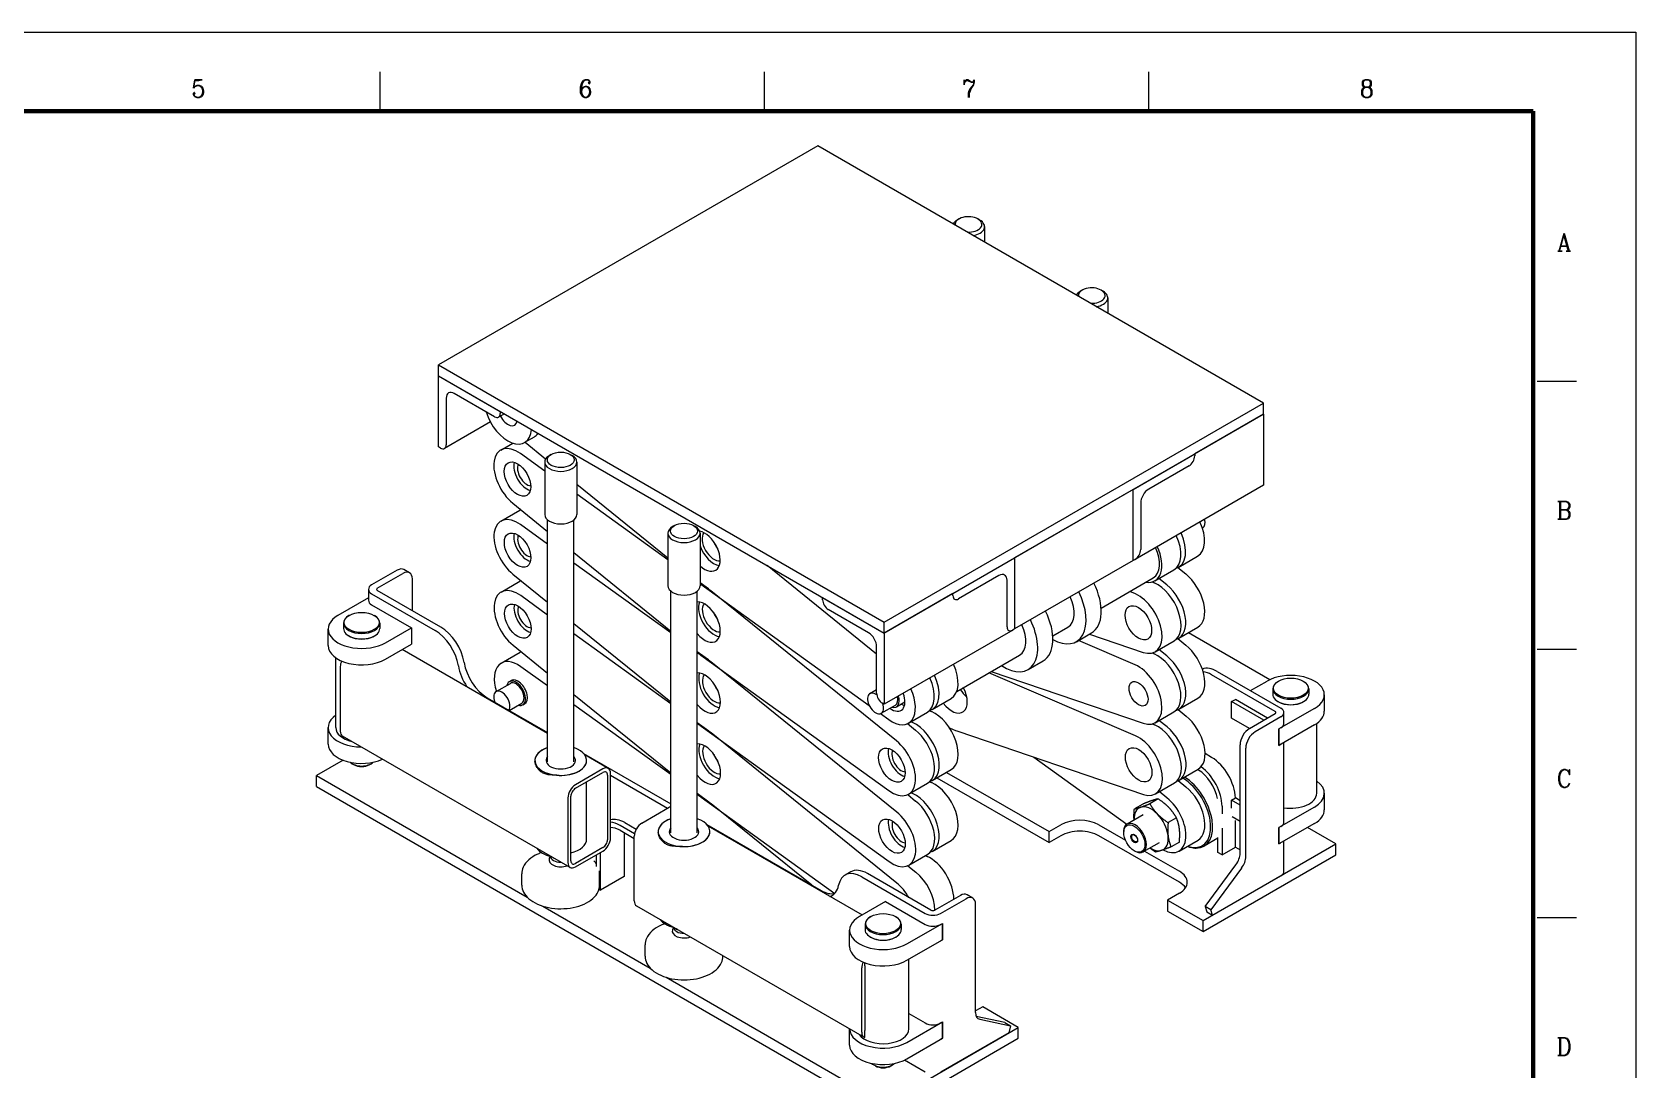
# Model space of a CAD drawing. Header units: millimetres. Extents: x 36 to 2484, y 36 to 1746.
# Drawn here: x 1288 to 2484, y 972 to 1746 of the extents above; entities that cross this region are included whole.
import ezdxf
from ezdxf.enums import TextEntityAlignment as Align

# ---------------------------------------------------------------- set-up
doc = ezdxf.new("R2010")
doc.units = ezdxf.units.MM
doc.header["$LTSCALE"] = 6
doc.layers.get('0').update_dxf_attribs({"lineweight": 18})
doc.layers.add('SkizziergeometrieWIN-ISO', color=7, linetype='Continuous', lineweight=50)
doc.layers.add('굵은실선_A3', color=7, linetype='Continuous', lineweight=18)
doc.layers.add('가는실선_A3', color=9, linetype='Continuous', lineweight=5, true_color=0x808080)
doc.styles.add('텍스트 스타일36', font='ROMANC.shx', dxfattribs={"width": 0.941937})

# ---------------------------------------------------------------- blocks, each defined once
blk = doc.blocks.new('경계 A3_경계')
at = {"layer": 'SkizziergeometrieWIN-ISO', "lineweight": 18}
for p, q in [((6, 291), (414, 291)), ((414, 291), (414, 6))]:
    blk.add_line(p, q, dxfattribs=at)
at = {"layer": '가는실선_A3', "color": 7}
for p, q in [((257.9, 281.16), (257.9, 286.06)), ((305.67, 281.16), (305.67, 286.06)), ((353.45, 281.16), (353.45, 286.06)), ((401.71, 247.62), (406.61, 247.62)), ((401.71, 214.3), (406.61, 214.3)), ((401.71, 180.98), (406.61, 180.98))]:
    blk.add_line(p, q, dxfattribs=at)
at = {"layer": '가는실선_A3', "color": 7, "lineweight": 60}
for p, q in [((401.22, 281.16), (19.02, 281.16)), ((401.22, 14.6), (401.22, 281.16))]:
    blk.add_line(p, q, dxfattribs=at)
at = {"layer": '가는실선_A3', "color": 7, "style": '텍스트 스타일36', "width": 0.941937}
for s, p in [('5', (235.33, 283.98)), ('6', (283.45, 283.98)), ('7', (331.14, 283.98)), ('8', (380.55, 283.98)), ('A', (405.08, 264.88)), ('B', (405.08, 231.56)), ('C', (405.08, 198.24)), ('D', (405.08, 164.92))]:
    blk.add_text(s, height=2.2, dxfattribs=at).set_placement(p, align=Align.MIDDLE_CENTER)

msp = doc.modelspace()

# ---------------------------------------------------------------- linework, layer by layer
at = {"layer": '굵은실선_A3'}
for p, q in [((1873.887, 1661.206), (1591.044, 1497.907)), ((2206.227, 1469.33), (1873.887, 1661.206)), ((1979.119, 1606.656), (1977.705, 1605.839)), ((1993.261, 1606.656), (1994.676, 1605.839)), ((1998.19, 1600.94), (1998.19, 1589.44)), ((2071.043, 1553.584), (2069.629, 1552.767)), ((2085.185, 1553.584), (2086.6, 1552.767)), ((2090.114, 1547.868), (2090.114, 1536.368)), ((1591.044, 1489.742), (1591.044, 1497.907)), ((1591.044, 1497.907), (1923.385, 1306.03)), ((1591.044, 1436.67), (1591.044, 1489.742)), ((1591.044, 1489.742), (1637.006, 1463.206)), ((1591.044, 1489.742), (1923.385, 1297.865)), ((1596.701, 1473.004), (1596.701, 1438.303)), ((1632.764, 1459.123), (1602.712, 1476.474)), ((1640.178, 1461.375), (1635.764, 1458.826)), ((1637.006, 1463.206), (1637.006, 1461.573)), ((1923.385, 1306.03), (2206.227, 1469.33)), ((1923.385, 1297.865), (2206.227, 1461.165)), ((2206.227, 1461.165), (2154.962, 1431.567)), ((2206.227, 1461.165), (2206.227, 1469.33)), ((2206.227, 1461.165), (2206.227, 1408.092)), ((1629.639, 1455.29), (1595.459, 1435.556)), ((1592.459, 1435.853), (1591.044, 1436.67)), ((1637.35, 1434.343), (1646.287, 1439.502)), ((1662.234, 1444.005), (1655.163, 1439.922)), ((1655.542, 1440.141), (1670.856, 1427.759)), ((1670.134, 1418.661), (1652.013, 1431.703)), ((1670.134, 1425.394), (1670.134, 1386.202)), ((1675.063, 1431.109), (1673.649, 1430.293)), ((1689.206, 1431.109), (1690.62, 1430.293)), ((1694.134, 1425.394), (1694.134, 1386.202)), ((2109, 1405.031), (2154.962, 1431.567)), ((2154.962, 1431.567), (2154.962, 1429.934)), ((2154.962, 1431.567), (2154.962, 1429.934)), ((2150.72, 1422.585), (2120.667, 1405.235)), ((2150.72, 1422.585), (2120.667, 1405.235)), ((1694.134, 1408.936), (1762.058, 1354.012)), ((1762.058, 1352.506), (1694.134, 1401.389)), ((2109, 1405.031), (2020.612, 1354)), ((2109, 1351.958), (2109, 1405.031)), ((2109, 1351.958), (2109, 1405.031)), ((2206.227, 1408.092), (2110.414, 1352.775)), ((1637.466, 1381.379), (1651.609, 1389.544)), ((1646.379, 1394.681), (1672.314, 1373.711)), ((2114.657, 1394.824), (2114.657, 1360.123)), ((2114.657, 1394.824), (2114.657, 1360.123)), ((1672.314, 1364.213), (1652.129, 1378.739)), ((1672.314, 1201.917), (1672.314, 1382.22)), ((1691.955, 1201.917), (1691.955, 1382.22)), ((1766.987, 1378.037), (1765.573, 1377.22)), ((1781.129, 1378.037), (1782.544, 1377.22)), ((2160.631, 1376.307), (2160.896, 1376.461)), ((1762.058, 1372.321), (1762.058, 1333.129)), ((1786.058, 1372.321), (1786.058, 1333.129)), ((1796.777, 1364.41), (1797.102, 1364.597)), ((1691.955, 1357.828), (1764.238, 1299.381)), ((1974.65, 1327.463), (2020.612, 1354)), ((2020.612, 1354), (2020.612, 1300.927)), ((2020.612, 1354), (2020.612, 1300.927)), ((2109, 1351.958), (2020.612, 1300.927)), ((2110.414, 1352.775), (2109, 1351.958)), ((2142.983, 1347.066), (2157.125, 1355.231)), ((1560.159, 1344.746), (1541.067, 1333.723)), ((1545.309, 1331.274), (1564.401, 1342.297)), ((1569.401, 1342.792), (1565.159, 1345.241)), ((1646.495, 1341.718), (1672.314, 1320.841)), ((1764.238, 1298.058), (1691.955, 1350.077)), ((1917.728, 1282.264), (1836.14, 1348.236)), ((2008.945, 1340.731), (1978.893, 1323.381)), ((2008.945, 1340.731), (1978.893, 1323.381)), ((2125.306, 1336.86), (2139.448, 1345.025)), ((2142.298, 1346.712), (2148.213, 1341.929)), ((1538.724, 1330.457), (1538.724, 1322.292)), ((1592.685, 1302.288), (1545.309, 1329.641)), ((1571.472, 1314.536), (1571.472, 1338.214)), ((1637.583, 1328.416), (1651.725, 1336.581)), ((1764.238, 1148.845), (1764.238, 1329.148)), ((1783.879, 1148.845), (1783.879, 1329.148)), ((1792.273, 1330.761), (1786.058, 1335.234)), ((1786.535, 1334.297), (1912.222, 1243.843)), ((1932.545, 1217.413), (1793.975, 1329.461)), ((2014.955, 1302.56), (2014.955, 1337.261)), ((2014.955, 1302.56), (2014.955, 1337.261)), ((2085.134, 1316.554), (2124.056, 1339.025)), ((2110.67, 1327.093), (2106.493, 1328.885)), ((2123.13, 1335.98), (2124.812, 1335.258)), ((2134.071, 1333.764), (2128.186, 1338.523)), ((1538.724, 1324.206), (1515.964, 1311.066)), ((1541.067, 1327.191), (1588.443, 1299.839)), ((1541.067, 1319.026), (1570.765, 1301.88)), ((1672.314, 1311.333), (1652.245, 1325.776)), ((1877.423, 1324.402), (1923.385, 1297.865)), ((1877.423, 1322.769), (1877.423, 1324.402)), ((1974.65, 1327.463), (1923.385, 1297.865)), ((1974.65, 1325.83), (1974.65, 1327.463)), ((1974.65, 1325.83), (1974.65, 1327.463)), ((1520.142, 1305.35), (1520.142, 1301.268)), ((1524.45, 1311.066), (1524.096, 1310.862)), ((1542.834, 1311.066), (1543.188, 1310.862)), ((1547.142, 1305.35), (1547.142, 1301.268)), ((1691.955, 1304.959), (1764.238, 1246.511)), ((1911.717, 1298.07), (1881.665, 1315.42)), ((1923.385, 1297.865), (1923.385, 1306.03)), ((1508.642, 1288.612), (1508.642, 1300.859)), ((1524.45, 1295.552), (1524.096, 1295.756)), ((1542.834, 1295.552), (1543.188, 1295.756)), ((1551.32, 1290.653), (1570.765, 1301.88)), ((1570.765, 1301.88), (1570.765, 1289.633)), ((1764.238, 1245.178), (1691.955, 1297.198)), ((2019.198, 1300.111), (1923.385, 1244.793)), ((1923.385, 1297.865), (1923.385, 1244.793)), ((2020.612, 1300.927), (2019.198, 1300.111)), ((2049.072, 1295.733), (2060.416, 1302.282)), ((2066.666, 1291.457), (2077.98, 1297.989)), ((2110.592, 1274.204), (2068.254, 1292.374)), ((2076.453, 1297.108), (2116.481, 1283.498)), ((2125.422, 1283.896), (2139.564, 1292.061)), ((2142.414, 1293.748), (2148.329, 1288.966)), ((2143.099, 1294.103), (2157.241, 1302.268)), ((2150.268, 1298.241), (2211.031, 1263.16)), ((1551.32, 1278.406), (1570.765, 1289.633)), ((1672.314, 1223.095), (1563.916, 1285.678)), ((1637.699, 1275.453), (1651.841, 1283.618)), ((1646.611, 1288.755), (1672.314, 1267.972)), ((1792.389, 1277.798), (1783.879, 1283.922)), ((1783.879, 1283.499), (1784.949, 1282.633)), ((1786.651, 1281.333), (1926.911, 1180.392)), ((1917.728, 1252.958), (1917.728, 1287.659)), ((1977.476, 1254.397), (2024.354, 1281.462)), ((2123.233, 1283.014), (2124.734, 1282.369)), ((2134.187, 1280.801), (2128.302, 1285.559)), ((1514.342, 1227.375), (1514.342, 1279.438)), ((1517.732, 1272.894), (1517.732, 1224.721)), ((1672.314, 1258.453), (1652.361, 1272.813)), ((1932.661, 1164.45), (1794.091, 1276.498)), ((2110.902, 1221.166), (2001.343, 1268.177)), ((2003.029, 1269.15), (2116.403, 1230.609)), ((2030.604, 1270.636), (2041.917, 1277.168)), ((2171.806, 1269.22), (2219.182, 1241.868)), ((1633.928, 1254.223), (1644.534, 1260.347)), ((1643.784, 1261.646), (1645.199, 1262.462)), ((2214.939, 1239.418), (2167.563, 1266.771)), ((2196.555, 1254.932), (2208.929, 1262.076)), ((2213.107, 1256.36), (2213.107, 1252.278)), ((2217.414, 1262.076), (2217.061, 1261.872)), ((2235.799, 1262.076), (2236.153, 1261.872)), ((2240.107, 1256.36), (2240.107, 1252.278)), ((1627.326, 1249.628), (1672.314, 1223.655)), ((1643.648, 1240.205), (1653.034, 1245.624)), ((1653.784, 1244.325), (1655.199, 1245.142)), ((1691.955, 1252.089), (1764.238, 1193.642)), ((1764.238, 1192.298), (1691.955, 1244.318)), ((1912.687, 1252.787), (1917.728, 1255.697)), ((1921.187, 1238.064), (1931.794, 1244.188)), ((1923.385, 1244.793), (1921.97, 1245.61)), ((1932.544, 1242.889), (1938.857, 1246.534)), ((1959.136, 1240.921), (1973.278, 1249.086)), ((2143.215, 1241.139), (2157.358, 1249.304)), ((2182.412, 1246.767), (2185.241, 1248.4)), ((2206.454, 1232.886), (2182.412, 1246.767)), ((2182.412, 1234.519), (2182.412, 1246.767)), ((2209.283, 1234.519), (2185.241, 1248.4)), ((2217.414, 1246.562), (2217.061, 1246.767)), ((2235.799, 1246.562), (2236.153, 1246.767)), ((2251.607, 1251.87), (2251.607, 1239.622)), ((1920.605, 1237.81), (1926.795, 1233.355)), ((1941.458, 1230.715), (1955.6, 1238.88)), ((1957.098, 1239.982), (1958.642, 1239.32)), ((2125.343, 1231.008), (2139.485, 1239.173)), ((2134.303, 1227.837), (2128.282, 1232.705)), ((2142.53, 1240.785), (2148.445, 1236.002)), ((2195.848, 1226.762), (2182.412, 1234.519)), ((2195.848, 1226.762), (2214.939, 1237.785)), ((2219.182, 1235.336), (2200.09, 1224.313)), ((2244.284, 1241.663), (2217.768, 1226.354)), ((2221.525, 1230.437), (2221.525, 1238.602)), ((1508.642, 1215.127), (1508.642, 1227.375)), ((1689.095, 1123.079), (1519.389, 1221.059)), ((1792.506, 1224.834), (1783.879, 1231.042)), ((1783.879, 1230.629), (1785.065, 1229.67)), ((1786.767, 1228.37), (1927.027, 1127.428)), ((1932.777, 1111.487), (1794.207, 1223.535)), ((1940.773, 1230.361), (1946.687, 1225.578)), ((1944.5, 1231.155), (1943.192, 1231.716)), ((1971.984, 1227.266), (1976.585, 1225.292)), ((1978.285, 1224.638), (2116.713, 1177.571)), ((2123.179, 1230.132), (2125.045, 1229.331)), ((2244.284, 1229.416), (2217.768, 1214.107)), ((2219.182, 1227.171), (2217.768, 1226.354)), ((2217.768, 1226.354), (2217.768, 1214.107)), ((2217.768, 1214.107), (2217.768, 1226.354)), ((2245.907, 1178.385), (2245.907, 1230.448)), ((1699.104, 1208.187), (1764.238, 1170.583)), ((2188.776, 1133.656), (2188.776, 1214.515)), ((2193.019, 1131.206), (2193.019, 1212.065)), ((2217.768, 1214.107), (2219.182, 1214.923)), ((2221.525, 1156.952), (2221.525, 1216.276)), ((1519.857, 1203.086), (1500.054, 1191.653)), ((1527.985, 1199.614), (1526.571, 1200.43)), ((1539.299, 1199.614), (1540.713, 1200.43)), ((1713.601, 1196.552), (1693.095, 1184.713)), ((1717.601, 1196.948), (1699.982, 1207.12)), ((2034.989, 1205.358), (2104.413, 1155.4)), ((2143.331, 1188.176), (2157.474, 1196.341)), ((2167.563, 1205.125), (2162.651, 1207.962)), ((1500.054, 1183.488), (1500.054, 1191.653)), ((1500.054, 1191.653), (1657.006, 1101.037)), ((1693.095, 1182.1), (1713.601, 1193.939)), ((1701.434, 1144.255), (1701.434, 1186.915)), ((1716.995, 1191.98), (1716.995, 1143.806)), ((1719.258, 1145.113), (1719.258, 1193.286)), ((1761.684, 1167.158), (1719.258, 1191.653)), ((1941.574, 1177.752), (1955.716, 1185.917)), ((1957.207, 1187.013), (1958.564, 1186.431)), ((1959.252, 1187.958), (1973.394, 1196.123)), ((1962.663, 1189.927), (2046.294, 1141.643)), ((1969.734, 1194.01), (2046.294, 1149.808)), ((2125.654, 1177.97), (2139.796, 1186.135)), ((2142.64, 1187.818), (2148.367, 1183.187)), ((2157.664, 1195.736), (2157.044, 1196.093)), ((1500.054, 1183.488), (1924.319, 938.539)), ((1687.438, 1174.915), (1687.438, 1126.742)), ((1689.7, 1128.048), (1689.7, 1176.221)), ((1792.622, 1171.871), (1783.879, 1178.163)), ((1783.879, 1177.76), (1785.182, 1176.706)), ((1786.883, 1175.407), (1886.43, 1103.765)), ((1940.889, 1177.397), (1946.803, 1172.615)), ((1944.422, 1178.266), (1943.299, 1178.748)), ((2127.674, 1174.231), (2121.462, 1170.644)), ((2134.225, 1175.022), (2128.528, 1179.629)), ((2182.412, 1173.282), (2185.241, 1174.915)), ((2188.776, 1169.608), (2182.412, 1173.282)), ((2182.412, 1167.265), (2182.412, 1173.282)), ((2188.776, 1172.874), (2185.241, 1174.915)), ((2251.607, 1178.385), (2251.607, 1166.138)), ((1742.592, 1156.135), (1763.098, 1167.975)), ((1869.365, 1109.887), (1794.324, 1170.57)), ((2116.462, 1162.356), (2104.45, 1155.421)), ((2116.15, 1170.352), (2109.938, 1166.766)), ((2175.341, 1168.791), (2175.341, 1163.183)), ((2188.776, 1157.36), (2182.908, 1160.748)), ((2244.284, 1168.179), (2217.768, 1152.869)), ((1737.152, 1148.254), (1726.329, 1154.502)), ((1726.329, 1150.828), (1736.935, 1144.704)), ((1729.511, 1148.991), (1729.511, 1116.331)), ((1729.864, 1156.544), (1738.419, 1151.604)), ((1791.028, 1155.115), (1876.242, 1105.917)), ((1791.906, 1154.048), (1906.863, 1087.678)), ((2046.294, 1149.808), (2055.133, 1154.911)), ((2046.294, 1141.643), (2046.294, 1149.808)), ((2083.418, 1154.911), (2103.29, 1143.437)), ((2101.965, 1149.265), (2101.965, 1149.928)), ((2141.335, 1160.085), (2135.123, 1156.499)), ((2175.341, 1152.354), (2175.341, 1132.457)), ((2185.241, 1138.173), (2185.241, 1158.07)), ((2244.284, 1155.931), (2217.768, 1140.622)), ((2219.182, 1153.686), (2217.768, 1152.869)), ((2217.768, 1152.869), (2217.768, 1140.622)), ((2217.768, 1140.622), (2217.768, 1152.869)), ((2260.194, 1140.622), (2238.981, 1152.869)), ((1713.601, 1137.928), (1693.095, 1126.088)), ((1736.935, 1098.164), (1736.935, 1146.337)), ((1959.173, 1135.07), (1973.315, 1143.235)), ((2055.133, 1146.746), (2046.294, 1141.643)), ((2143.522, 1112.045), (2083.418, 1146.746)), ((2128.462, 1141.572), (2116.45, 1134.636)), ((2143.472, 1142.061), (2137.26, 1138.475)), ((2143.252, 1135.362), (2157.394, 1143.527)), ((2161.199, 1083.467), (2260.194, 1140.622)), ((2172.159, 1144.861), (2161.898, 1138.937)), ((2172.159, 1134.294), (2172.159, 1145.552)), ((2175.341, 1132.457), (2185.241, 1138.173)), ((2185.241, 1138.173), (2188.776, 1136.131)), ((2217.768, 1140.622), (2219.182, 1141.438)), ((2221.525, 1120.21), (2221.525, 1142.791)), ((2260.194, 1132.457), (2260.194, 1140.622)), ((1674.177, 1131.491), (1673.54, 1129.708)), ((1676.437, 1130.387), (1676.435, 1130.388)), ((1693.095, 1123.476), (1713.601, 1135.315)), ((1708.651, 1132.457), (1708.651, 1123.823)), ((1711.833, 1106.125), (1711.833, 1134.294)), ((1941.005, 1124.434), (1946.92, 1119.651)), ((1941.69, 1124.788), (1955.832, 1132.953)), ((1954.03, 1131.913), (1955.339, 1131.352)), ((2109.876, 1135.562), (2110.45, 1135.231)), ((2117.492, 1135.238), (2143.522, 1120.21)), ((2161.199, 1075.302), (2260.194, 1132.457)), ((2162.799, 1093.889), (2185.689, 1125.127)), ((2175.341, 1132.457), (2172.159, 1134.294)), ((1653.134, 1109.905), (1653.134, 1118.439)), ((1711.134, 1109.905), (1711.134, 1118.439)), ((1729.511, 1116.331), (1711.833, 1106.125)), ((1898.383, 1119.815), (1894.141, 1117.365)), ((1906.641, 1116.127), (1954.017, 1088.774)), ((1958.26, 1091.224), (1910.883, 1118.577)), ((2189.932, 1122.677), (2167.042, 1091.44)), ((2168.27, 1087.55), (2219.182, 1116.944)), ((1710.688, 1106.786), (1711.833, 1106.125)), ((1980.18, 1102.247), (1961.088, 1091.224)), ((1989.423, 1100.292), (1985.18, 1102.742)), ((2143.522, 1103.88), (2134.683, 1098.777)), ((1668.71, 1094.28), (1748.93, 1047.964)), ((1738.592, 1094.502), (1908.298, 996.522)), ((1924.319, 1097.756), (1904.873, 1086.529)), ((1924.319, 1097.756), (1954.017, 1080.609)), ((1965.331, 1088.774), (1984.423, 1099.797)), ((1991.494, 1014.855), (1991.494, 1095.715)), ((2134.683, 1098.777), (2134.683, 1090.612)), ((2134.683, 1098.777), (2161.199, 1083.467)), ((2134.683, 1090.612), (2161.199, 1075.302)), ((2162.799, 1093.889), (2164.028, 1089.999)), ((2167.042, 1091.44), (2162.799, 1093.889)), ((2164.028, 1089.999), (2168.27, 1087.55)), ((2168.27, 1087.55), (2167.042, 1091.44)), ((1766.101, 1078.419), (1765.464, 1076.636)), ((1767.116, 1077.907), (1766.862, 1078.18)), ((1909.051, 1080.814), (1909.051, 1076.731)), ((1913.358, 1086.529), (1913.005, 1086.325)), ((1931.743, 1086.529), (1932.097, 1086.325)), ((1936.051, 1080.814), (1936.051, 1076.731)), ((1940.228, 1066.117), (1966.745, 1081.426)), ((1965.331, 1080.609), (1966.745, 1081.426)), ((1966.745, 1081.426), (1966.745, 1069.179)), ((1966.745, 1069.179), (1966.745, 1081.426)), ((2161.199, 1075.302), (2161.199, 1083.467)), ((1745.058, 1056.833), (1745.058, 1065.367)), ((1897.551, 1064.075), (1897.551, 1076.323)), ((1913.358, 1071.016), (1913.005, 1071.22)), ((1931.743, 1071.016), (1932.097, 1071.22)), ((1940.228, 1053.869), (1966.745, 1069.179)), ((1966.745, 1069.179), (1965.331, 1068.362)), ((1803.058, 1056.833), (1803.058, 1057.282)), ((1941.851, 1002.838), (1941.851, 1054.806)), ((1760.634, 1041.207), (1924.319, 946.704)), ((1906.641, 1000.185), (1906.641, 1048.358)), ((1908.904, 1049.664), (1908.904, 1051.982)), ((1908.904, 1049.664), (1908.904, 1001.491)), ((1996.797, 1019.168), (1991.494, 1016.106)), ((2023.313, 1003.859), (1996.797, 1019.168)), ((1940.228, 992.632), (1966.745, 1007.941)), ((1941.851, 1014.149), (1954.017, 1007.125)), ((1965.331, 1007.125), (1966.745, 1007.941)), ((1966.745, 1007.941), (1966.745, 995.694)), ((1966.745, 995.694), (1966.745, 1007.941)), ((2013.229, 1007.535), (1992.06, 1011.98)), ((1994.581, 1009.892), (2017.471, 1005.086)), ((2013.229, 1007.535), (2017.471, 1005.086)), ((2017.471, 1005.086), (2016.242, 999.776)), ((1897.551, 990.591), (1897.551, 1002.727)), ((1908.904, 996.265), (1908.904, 1001.491)), ((1924.319, 946.704), (2023.313, 1003.859)), ((1924.319, 938.539), (2023.313, 995.694)), ((1940.228, 980.385), (1966.745, 995.694)), ((2016.242, 999.776), (1965.331, 970.382)), ((1966.745, 995.694), (1965.331, 994.877)), ((2023.313, 995.694), (2023.313, 1003.859)), ((1916.894, 975.077), (1915.48, 975.894)), ((1928.208, 975.077), (1929.622, 975.894)), ((1954.017, 970.382), (1938.372, 979.415))]:
    msp.add_line(p, q, dxfattribs=at)
for centre, major_axis, start_param, end_param in [((1986.19, 1600.94), (-12, 0), 5.49778714, 5.98328982), ((1986.19, 1602.573), (-10, 0), 1.49290659, 6.36107504), ((1986.19, 1600.94), (12, 0), 5.01228446, 7.06858347), ((2078.114, 1549.501), (-10, 0), 1.49290659, 6.36107504), ((2078.114, 1547.868), (-12, 0), 5.49778714, 5.98328982), ((2078.114, 1547.868), (12, 0), 5.01228446, 7.06858347), ((1602.712, 1469.534), (-4.25, 7.361), 5.49778714, 7.06858347), ((1642.663, 1461.573), (12.5, -21.651), 4.33850766, 6.98849789), ((1632.764, 1464.022), (3, -5.196), 5.49778714, 7.06858347), ((1642.663, 1461.573), (5, -8.66), 4.60507635, 6.86722555), ((1592.459, 1440.752), (3, -5.196), 5.49778714, 7.06858347), ((1649.85, 1412.692), (-12.5, 21.651), 5.37515093, 8.44172599), ((1649.734, 1465.655), (12.5, -21.651), 0, 0.28474345), ((1656.921, 1416.775), (-7, 12.124), 0.52947034, 2.61212232), ((1656.921, 1416.775), (5, -8.66), 3.51812238, 5.90665558), ((1682.134, 1425.394), (-12, 0), 5.49778714, 10.21017612), ((2150.72, 1427.484), (-3, -5.196), 0.78539816, 2.35619449), ((2150.72, 1427.484), (-3, -5.196), 0.78539816, 2.35619449), ((2120.667, 1398.294), (-4.25, -7.361), 3.92699082, 5.49778714), ((2120.667, 1398.294), (-4.25, -7.361), 3.92699082, 5.49778714), ((1664.109, 1367.894), (-12.5, 21.651), 6.22977784, 6.28318531), ((1649.966, 1359.729), (-12.5, 21.651), 5.37515093, 8.44172599), ((1682.134, 1386.202), (-12, 0), 0, 3.14159265), ((1774.058, 1372.321), (-12, 0), 5.49778714, 10.21017612), ((2144.625, 1376.882), (12.5, -21.651), 0, 1.41935586), ((2156.646, 1383.822), (4.25, -7.361), 0, 1.11105918), ((1657.038, 1363.811), (-7, 12.124), 0.52947034, 2.61212232), ((1657.038, 1363.811), (5, -8.66), 3.51812238, 5.90665558), ((1789.346, 1359.011), (8.25, -14.289), 5.21212214, 8.95355052), ((1796.417, 1363.093), (6.25, -10.825), 3.38147452, 6.04330344), ((1803.488, 1367.176), (6.25, -10.825), 4.45603975, 4.96873822), ((2126.948, 1366.675), (12.5, -21.651), 0, 1.41935586), ((2130.483, 1368.717), (12.5, -21.651), 6.14128825, 7.70254117), ((1796.417, 1363.093), (-8.25, 14.289), 1.26352973, 2.69870581), ((2110.414, 1357.674), (-3, -5.196), 0.78539816, 2.35619449), ((2110.414, 1357.674), (-3, -5.196), 0.78539816, 2.35619449), ((2112.806, 1358.51), (12.5, -21.651), 5.8321585, 7.70254117), ((2112.806, 1358.51), (11.25, -19.486), 0, 1.4023765), ((1560.159, 1336.581), (5, 8.66), 0, 0.78539816), ((1564.401, 1334.132), (5, 8.66), 5.49778714, 7.06858347), ((2008.945, 1333.791), (4.25, 7.361), 5.49778714, 7.06858347), ((2008.945, 1333.791), (4.25, 7.361), 5.49778714, 7.06858347), ((2144.741, 1323.918), (12.5, -21.651), 0, 2.15854069), ((1546.724, 1330.457), (-8, 0), 5.49778714, 7.06858347), ((1546.724, 1330.457), (-2, 0), 5.49778714, 7.06858347), ((1650.083, 1306.765), (-12.5, 21.651), 5.37515093, 8.44172599), ((1664.225, 1314.93), (-12.5, 21.651), 6.22977784, 6.28318531), ((1774.058, 1333.129), (-12, 0), 0, 3.14159265), ((1789.346, 1359.011), (16.25, -28.146), 5.35422911, 5.37515093), ((1789.462, 1306.047), (-16.25, 28.146), 5.30013334, 5.37515093), ((2049.166, 1321.768), (17.5, -30.311), 5.49778714, 7.74601322), ((2060.48, 1328.3), (17.5, -30.311), 0, 1.46282792), ((2127.064, 1313.712), (12.5, -21.651), 0, 2.48389761), ((2130.599, 1315.753), (12.5, -21.651), 6.14128825, 8.44172599), ((1546.724, 1322.292), (-8, 0), 0, 0.78539816), ((1657.154, 1310.848), (-7, 12.124), 0.52947034, 2.61212232), ((1657.154, 1310.848), (5, -8.66), 3.51812238, 5.90665558), ((1789.462, 1306.047), (-8.25, 14.289), 1.85722302, 5.99675861), ((1796.533, 1310.13), (-8.25, 14.289), 0.44288684, 2.69870581), ((1796.533, 1310.13), (6.25, -10.825), 3.38147452, 6.04330344), ((1881.665, 1320.319), (-3, 5.196), 0.78539816, 2.35619449), ((1978.893, 1328.28), (-3, -5.196), 5.49778714, 7.06858347), ((1978.893, 1328.28), (-3, -5.196), 5.49778714, 7.06858347), ((2049.166, 1321.768), (11.25, -19.486), 0, 1.4023765), ((2112.922, 1305.547), (12.5, -21.651), 5.70050785, 8.76708292), ((1533.642, 1300.859), (-25, 0), 5.49778714, 8.6393798), ((1533.642, 1305.35), (-13.5, 0), 5.49778714, 10.21017612), ((1803.604, 1314.212), (6.25, -10.825), 4.45603975, 4.96873822), ((2013.104, 1300.947), (17.5, -30.311), 5.41061145, 7.74601322), ((2013.104, 1300.947), (11.25, -19.486), 0, 1.4023765), ((2024.417, 1307.479), (17.5, -30.311), 0, 1.46282792), ((1533.642, 1301.268), (13.5, 0), 3.14159265, 6.28318531), ((1533.642, 1300.859), (13, 0), 3.92699082, 5.49778714), ((1588.443, 1279.426), (12.5, -21.651), 0.98675608, 2.35619449), ((1592.685, 1281.876), (-12.5, 21.651), 4.12834874, 5.49778714), ((1911.717, 1291.129), (-4.25, 7.361), 3.92699082, 5.49778714), ((2019.198, 1305.01), (-3, -5.196), 5.49778714, 7.06858347), ((2019.198, 1305.01), (-3, -5.196), 5.49778714, 7.06858347), ((1533.642, 1288.612), (-25, 0), 0, 2.35619449), ((1664.341, 1261.967), (-12.5, 21.651), 6.22977784, 6.28318531), ((1789.462, 1306.047), (16.25, -28.146), 5.30013334, 5.37515093), ((2126.985, 1260.824), (12.5, -21.651), 0, 2.48384507), ((2130.715, 1262.79), (12.5, -21.651), 6.11438824, 8.44172599), ((2144.858, 1270.955), (12.5, -21.651), 0, 2.15854069), ((1523.389, 1276.16), (-4, -6.928), 4.91194872, 5.49778714), ((1623.084, 1267.591), (12.5, -21.651), 4.12834874, 4.83365444), ((1627.326, 1270.041), (-12.5, 21.651), 0.98675608, 2.35619449), ((1650.199, 1253.802), (-12.5, 21.651), 5.37515093, 7.50706474), ((1789.578, 1253.084), (-8.25, 14.289), 1.84585917, 6.00812247), ((1796.649, 1257.166), (-8.25, 14.289), 0.44288684, 2.69870581), ((1789.578, 1253.084), (-16.25, 28.146), 5.30013334, 5.37515093), ((1960.778, 1270.737), (12.5, -21.651), 0, 1.41935586), ((2112.843, 1252.659), (12.5, -21.651), 5.7005604, 8.76703037), ((2171.806, 1248.808), (-12.5, 21.651), 5.49778714, 6.18238826), ((2167.563, 1246.358), (-12.5, 21.651), 5.49778714, 5.86184982), ((1648.784, 1252.985), (-5, 8.66), 2.58678162, 6.83799634), ((1648.784, 1252.985), (4.25, -7.361), 0, 3.14159265), ((1650.199, 1253.802), (-5, 8.66), 3.14159265, 6.28318531), ((1796.649, 1257.166), (6.25, -10.825), 3.38147452, 6.04330344), ((1803.72, 1261.249), (6.25, -10.825), 4.45603975, 4.96873822), ((1928.958, 1252.366), (12.5, -21.651), 5.37515093, 7.70254117), ((1943.1, 1260.531), (12.5, -21.651), 0, 1.41935586), ((1946.636, 1262.572), (12.5, -21.651), 6.14128825, 7.70254117), ((1973.658, 1253.302), (8.25, -14.289), 4.92367901, 7.79574245), ((2226.607, 1251.87), (25, 0), 5.49778714, 8.6393798), ((2226.607, 1256.36), (-13.5, 0), 5.49778714, 10.21017612), ((1638.178, 1246.862), (-4.25, 7.361), 3.39869278, 7.59688151), ((1916.937, 1245.426), (4.25, -7.361), 2.20508841, 7.53002643), ((1921.97, 1250.509), (-3, 5.196), 0.78539816, 2.35619449), ((1928.958, 1252.366), (7, -12.124), 5.36484888, 7.5812149), ((1927.544, 1251.549), (5, -8.66), 5.72837427, 7.46725839), ((1927.544, 1251.549), (4.25, -7.361), 0, 1.11105918), ((1936.029, 1256.448), (-7, 12.124), 2.36639928, 2.61212232), ((1987.8, 1261.467), (8.25, -14.289), 4.77062816, 5.2535734), ((2226.607, 1252.278), (13.5, 0), 3.14159265, 6.28318531), ((2226.607, 1251.87), (13, 0), 3.92699082, 5.49778714), ((1533.642, 1227.375), (-25, 0), 5.59437067, 7.84625619), ((1960.894, 1217.774), (12.5, -21.651), 0, 2.48389761), ((2144.974, 1217.991), (12.5, -21.651), 0, 2.15854069), ((2213.525, 1238.602), (2, 0), 5.49778714, 7.06858347), ((2213.525, 1238.602), (8, 0), 5.49778714, 7.06858347), ((2226.607, 1239.622), (25, 0), 5.49778714, 6.28318531), ((1533.642, 1227.375), (-19.3, 0), 0, 1.18041502), ((1523.389, 1227.987), (-4, -6.928), 5.49778714, 6.28318531), ((1789.578, 1253.084), (16.25, -28.146), 5.30013334, 5.37515093), ((1789.694, 1200.121), (-16.25, 28.146), 5.30013334, 5.37515093), ((1946.752, 1209.609), (12.5, -21.651), 6.14128825, 8.76708292), ((1943.216, 1207.567), (12.5, -21.651), 0, 2.15854069), ((1973.658, 1253.302), (16.25, -28.146), 5.62549026, 5.70050785), ((2113.154, 1199.62), (12.5, -21.651), 5.70050785, 8.76708292), ((2127.296, 1207.785), (12.5, -21.651), 0, 2.48389761), ((2130.831, 1209.826), (12.5, -21.651), 6.14128825, 8.44172599), ((2195.848, 1218.597), (5, 8.66), 0.78539816, 2.35619449), ((2200.09, 1216.148), (-5, -8.66), 3.92699082, 5.49778714), ((2213.525, 1230.437), (8, 0), 5.49778714, 6.28318531), ((1533.642, 1215.127), (-25, 0), 0, 2.24340717), ((1682.134, 1202.88), (-19.3, 0), 5.24623647, 10.4617268), ((1682.134, 1202.88), (-19.3, 0), 5.24623647, 6.34780977), ((1789.694, 1200.121), (-8.25, 14.289), 1.83442256, 6.01955908), ((1796.765, 1204.203), (-8.25, 14.289), 0.44288684, 2.69870581), ((1796.765, 1204.203), (6.25, -10.825), 3.38147452, 6.04330344), ((1936.145, 1203.485), (-7, 12.124), 0.52947034, 2.61212232), ((1929.074, 1199.402), (12.5, -21.651), 5.37515093, 8.44172599), ((1936.145, 1203.485), (5, -8.66), 3.51812238, 5.90665558), ((1533.642, 1204.513), (-10, 0), 0.53352659, 2.60806607), ((1533.642, 1202.88), (8, 0), 3.92699082, 5.49778714), ((1682.134, 1202.88), (-11, 0), 5.81591033, 9.89205294), ((1682.134, 1202.88), (19.3, 0), 4.64776452, 6.34780977), ((1713.601, 1190.02), (4, 6.928), 5.49778714, 7.06858347), ((1803.836, 1208.285), (6.25, -10.825), 4.45603975, 4.96873822), ((2157.664, 1178.997), (12.5, -21.651), 0.78539816, 2.24377496), ((2167.563, 1184.713), (12.5, -21.651), 0.80520334, 2.35619449), ((1693.095, 1178.181), (-4, -6.928), 3.92699082, 5.49778714), ((1713.601, 1190.02), (2.4, 4.157), 5.49778714, 7.06858347), ((1960.815, 1164.885), (12.5, -21.651), 0, 2.48384507), ((2145.691, 1165.375), (15, -25.981), 5.68396446, 8.62591455), ((2146.398, 1165.783), (15.5, -26.847), 5.95830065, 8.59497466), ((2157.664, 1178.997), (-10.25, 17.754), 4.14383886, 5.49778714), ((2226.607, 1178.385), (25, 0), 5.49778714, 6.97199995), ((1693.095, 1178.181), (2.4, 4.157), 0.78539816, 2.35619449), ((1789.694, 1200.121), (16.25, -28.146), 5.30013334, 5.37515093), ((1946.673, 1156.72), (12.5, -21.651), 6.16958989, 8.76703037), ((1943.332, 1154.604), (12.5, -21.651), 0, 2.15854069), ((2130.752, 1157.012), (12.5, -21.651), 5.53454216, 8.44167345), ((2144.894, 1165.177), (12.5, -21.651), 0, 2.15848814), ((2226.607, 1178.385), (19.3, 0), 4.44595919, 6.28318531), ((1763.098, 1161.443), (4, 6.928), 0.58259771, 0.78539816), ((1789.81, 1147.157), (-16.25, 28.146), 5.30008079, 5.37515093), ((1929.19, 1146.439), (12.5, -21.651), 5.37515093, 8.44172599), ((2122.462, 1151.964), (-9, 15.588), 6.1672835, 7.12425398), ((2122.462, 1151.964), (-9, 15.588), 5.12008595, 6.1672835), ((2122.462, 1151.964), (-9, 15.588), 4.0728884, 5.12008595), ((2226.607, 1166.138), (25, 0), 5.49778714, 6.28318531), ((1729.864, 1136.131), (-12.5, 21.651), 5.49778714, 6.14128825), ((1726.329, 1134.09), (-12.5, 21.651), 5.49778714, 5.90930399), ((1726.329, 1134.09), (-10.25, 17.754), 5.49778714, 6.00736053), ((1742.592, 1149.603), (4, 6.928), 0.78539816, 2.35619449), ((1774.058, 1149.808), (-19.3, 0), 5.24623647, 10.4617268), ((1774.058, 1149.808), (-19.3, 0), 5.24623647, 6.34780977), ((1774.058, 1149.808), (-11, 0), 5.81591033, 9.89205294), ((1774.058, 1149.808), (19.3, 0), 4.64776452, 6.34780977), ((1936.261, 1150.522), (-7, 12.124), 0.52947034, 2.61212232), ((1936.261, 1150.522), (5, -8.66), 3.51812238, 5.90665558), ((2069.275, 1146.746), (-20, 0), 3.92699082, 5.49778714), ((2069.275, 1138.581), (20, 0), 0.78539816, 2.35619449), ((2110.45, 1145.029), (6, -10.392), 5.49778714, 10.21017612), ((2213.525, 1156.952), (8, 0), 5.49778714, 6.28318531), ((1682.134, 1141.643), (-19.3, 0), 0.39038131, 1.18041502), ((1682.134, 1144.255), (19.3, 0), 5.11521849, 6.28318531), ((1713.601, 1141.847), (4, 6.928), 3.92699082, 5.49778714), ((1713.601, 1141.847), (-2.4, -4.157), 0.78539816, 2.35619449), ((2122.462, 1151.964), (9, -15.588), 5.44211664, 6.1672835), ((2122.462, 1151.964), (9, -15.588), 6.1672835, 7.21448105), ((1682.134, 1128.685), (-8.775, 0), 6.07975457, 8.41602201), ((1682.134, 1131.543), (-7.775, 0), 0.02207877, 1.58057932), ((1693.095, 1130.008), (-4, -6.928), 5.49778714, 7.06858347), ((1693.095, 1130.008), (-2.4, -4.157), 5.49778714, 7.06858347), ((1957.59, 1109.806), (12.5, -21.651), 0.7761095, 2.48389761), ((2181.705, 1129.573), (5, 8.66), 4.52542731, 5.49778714), ((2185.948, 1127.124), (-5, -8.66), 1.38383466, 2.35619449), ((1906.641, 1095.715), (-12.5, 21.651), 5.49778714, 6.86722555), ((1910.883, 1098.164), (-12.5, 21.651), 5.49778714, 6.28318531), ((1943.448, 1101.641), (-12.5, 21.651), 3.91770215, 5.30013334), ((1943.448, 1101.641), (12.5, -21.651), 0.7761095, 2.15854069), ((2129.379, 1112.045), (20, 0), 5.49778714, 7.06858347), ((2213.525, 1120.21), (8, 0), 5.49778714, 6.28318531), ((1876.242, 1126.329), (12.5, -21.651), 5.49778714, 6.11265435), ((1872, 1123.88), (12.5, -21.651), 6.16191985, 6.86722555), ((1929.306, 1093.476), (-12.5, 21.651), 4.71452873, 5.30013334), ((1980.18, 1094.082), (5, 8.66), 0, 0.78539816), ((1984.423, 1091.632), (5, 8.66), 5.49778714, 7.06858347), ((2129.379, 1103.88), (20, 0), 0.36136712, 0.78539816), ((1742.592, 1101.43), (-4, -6.928), 5.49778714, 6.28318531), ((1959.674, 1092.04), (-8, 0), 0.78539816, 2.35619449), ((1959.674, 1092.04), (2, 0), 3.92699082, 5.49778714), ((1774.058, 1088.57), (-19.3, 0), 0.39038131, 1.18041502), ((1774.058, 1075.613), (-8.775, 0), 6.07975457, 8.41602201), ((1774.058, 1078.47), (-7.775, 0), 0.02207877, 1.58057932), ((1922.551, 1076.323), (-25, 0), 5.49778714, 8.6393798), ((1922.551, 1080.814), (-13.5, 0), 5.49778714, 10.21017612), ((1922.551, 1076.731), (13.5, 0), 3.14159265, 6.28318531), ((1959.674, 1083.875), (8, 0), 3.92699082, 5.49778714), ((1922.551, 1076.323), (13, 0), 3.92699082, 5.49778714), ((1922.551, 1064.075), (-25, 0), 0, 2.35619449), ((1912.298, 1051.624), (4, 6.928), 1.77035607, 2.35619449), ((1959.674, 1010.391), (8, 0), 3.92699082, 5.49778714), ((1998.565, 1018.938), (-5, -8.66), 5.49778714, 6.47014697), ((1922.551, 1002.838), (-25, 0), 0.00772544, 2.35619449), ((1922.551, 1002.838), (19.3, 0), 3.53197396, 6.28318531), ((1912.298, 1003.451), (-4, -6.928), 5.49778714, 6.42508236), ((1922.551, 990.591), (-25, 0), 0, 2.35619449), ((1922.551, 979.976), (-10, 0), 0.53352659, 2.60806607), ((1922.551, 978.343), (8, 0), 3.92699082, 5.49778714)]:
    msp.add_ellipse(centre, major_axis=major_axis, ratio=0.57735027, start_param=start_param, end_param=end_param, dxfattribs=at)
for centre, major_axis in [((1649.85, 1412.692), (-7, 12.124)), ((1682.134, 1427.027), (-10, 0)), ((1774.058, 1373.954), (10, 0)), ((1649.966, 1359.729), (-7, 12.124)), ((1650.083, 1306.765), (-7, 12.124)), ((2112.922, 1305.547), (-7, 12.124)), ((1533.642, 1305.758), (-13, 0)), ((2113.038, 1252.584), (-5, 8.66)), ((2226.607, 1256.769), (13, 0)), ((1929.074, 1199.402), (-7, 12.124)), ((2113.154, 1199.62), (-7, 12.124)), ((1929.19, 1146.439), (-7, 12.124)), ((2109.876, 1144.697), (-5.594, 9.689)), ((2109.876, 1144.697), (1.76, -3.048)), ((2110.088, 1144.82), (1.5, -2.598)), ((1922.551, 1081.222), (-13, 0))]:
    msp.add_ellipse(centre, major_axis=major_axis, ratio=0.57735027, dxfattribs=at)
for points, knots in [([(1680.888, 1191.76), (1678.647, 1191.844), (1676.341, 1191.823), (1673.139, 1192.153), (1672.107, 1192.325), (1670.182, 1192.864), (1669.289, 1193.231), (1667.686, 1194.157), (1666.936, 1194.738), (1665.602, 1196.081), (1665.019, 1196.841), (1663.577, 1199.192), (1663.02, 1200.866), (1662.875, 1202.16)], [1.34770368, 1.34770368, 1.34770368, 1.34770368, 2.0209987, 2.0209987, 2.36108009, 2.36108009, 2.70116147, 2.70116147, 3.04124286, 3.04124286, 3.38132424, 3.38132424, 4.05461926, 4.05461926, 4.05461926, 4.05461926]), ([(1772.812, 1138.688), (1770.57, 1138.772), (1768.265, 1138.751), (1765.063, 1139.08), (1764.031, 1139.253), (1762.106, 1139.791), (1761.213, 1140.159), (1759.61, 1141.085), (1758.86, 1141.665), (1757.526, 1143.008), (1756.942, 1143.768), (1755.501, 1146.12), (1754.944, 1147.794), (1754.799, 1149.088)], [1.34770368, 1.34770368, 1.34770368, 1.34770368, 2.0209987, 2.0209987, 2.36108009, 2.36108009, 2.70116147, 2.70116147, 3.04124286, 3.04124286, 3.38132424, 3.38132424, 4.05461926, 4.05461926, 4.05461926, 4.05461926]), ([(2149.383, 1138.901), (2150.129, 1138.603), (2150.875, 1138.35), (2153.148, 1137.718), (2154.665, 1137.491), (2156.139, 1137.484)], [2.853376848, 2.853376848, 2.853376848, 2.853376848, 2.953817939, 2.953817939, 3.160843113, 3.160843113, 3.160843113, 3.160843113]), ([(1667.827, 1134.164), (1666.853, 1133.828), (1665.908, 1133.456), (1662.448, 1131.91), (1660.178, 1130.499), (1656.494, 1127.215), (1655.056, 1125.344), (1653.493, 1121.738), (1653.134, 1120.091), (1653.134, 1118.439)], [5.35668863, 5.35668863, 5.35668863, 5.35668863, 5.47695995, 5.47695995, 5.81462733, 5.81462733, 6.14394774, 6.14394774, 6.38920024, 6.38920024, 6.38920024, 6.38920024]), ([(1677.447, 1129.805), (1677.4, 1129.818), (1677.352, 1129.834), (1677.041, 1129.96), (1676.712, 1130.18), (1676.437, 1130.387)], [-0.442261813, -0.442261813, -0.442261813, -0.442261813, -0.41933504, -0.41933504, -0.283827987, -0.283827987, -0.283827987, -0.283827987]), ([(1653.134, 1109.905), (1653.134, 1108.111), (1653.582, 1106.323), (1655.313, 1102.881), (1656.644, 1101.242), (1660.115, 1098.217), (1662.316, 1096.858), (1667.316, 1094.625), (1670.124, 1093.758), (1676.031, 1092.602), (1679.127, 1092.311), (1685.31, 1092.323), (1688.395, 1092.623), (1694.267, 1093.792), (1697.053, 1094.662), (1702.06, 1096.914), (1704.279, 1098.299), (1707.87, 1101.484), (1709.258, 1103.283), (1710.784, 1106.732), (1711.134, 1108.317), (1711.134, 1109.905)], [0.10601493, 0.10601493, 0.10601493, 0.10601493, 0.3885614, 0.3885614, 0.6910527, 0.6910527, 1.01844757, 1.01844757, 1.35012706, 1.35012706, 1.67994349, 1.67994349, 2.00887393, 2.00887393, 2.33871842, 2.33871842, 2.67040918, 2.67040918, 2.99746826, 2.99746826, 3.24760758, 3.24760758, 3.24760758, 3.24760758]), ([(1759.751, 1081.091), (1758.777, 1080.756), (1757.832, 1080.384), (1754.372, 1078.838), (1752.101, 1077.427), (1748.418, 1074.142), (1746.98, 1072.272), (1745.417, 1068.666), (1745.058, 1067.019), (1745.058, 1065.367)], [2.37704249, 2.37704249, 2.37704249, 2.37704249, 2.49731381, 2.49731381, 2.83498119, 2.83498119, 3.16430161, 3.16430161, 3.4095541, 3.4095541, 3.4095541, 3.4095541]), ([(1768.27, 1077.367), (1768.264, 1077.336), (1768.253, 1077.305), (1768.209, 1077.223), (1768.152, 1077.195), (1768.012, 1077.185), (1767.894, 1077.236), (1767.585, 1077.429), (1767.33, 1077.677), (1767.116, 1077.907)], [-0.540902519, -0.540902519, -0.540902519, -0.540902519, -0.526485084, -0.526485084, -0.485910971, -0.485910971, -0.41933504, -0.41933504, -0.283827987, -0.283827987, -0.283827987, -0.283827987]), ([(1767.935, 1077.225), (1768.008, 1077.195), (1768.082, 1077.166), (1768.231, 1077.108), (1768.306, 1077.08), (1768.456, 1077.025), (1768.532, 1076.998), (1768.685, 1076.945), (1768.762, 1076.919), (1768.917, 1076.869), (1768.995, 1076.844), (1769.073, 1076.82)], [4.366093862, 4.366093862, 4.366093862, 4.366093862, 4.390972378, 4.390972378, 4.415850893, 4.415850893, 4.440729409, 4.440729409, 4.465607924, 4.465607924, 4.49048644, 4.49048644, 4.49048644, 4.49048644]), ([(1769.339, 1076.75), (1769.33, 1076.752), (1769.32, 1076.754), (1769.095, 1076.806), (1768.846, 1076.887), (1768.549, 1077.053), (1768.429, 1077.145), (1768.337, 1077.273), (1768.316, 1077.313), (1768.302, 1077.349)], [-1.800557371, -1.800557371, -1.800557371, -1.800557371, -1.797545539, -1.797545539, -1.730969609, -1.730969609, -1.690395496, -1.690395496, -1.67697587, -1.67697587, -1.67697587, -1.67697587]), ([(1745.058, 1056.833), (1745.058, 1055.039), (1745.506, 1053.251), (1747.237, 1049.809), (1748.568, 1048.17), (1752.039, 1045.144), (1754.24, 1043.786), (1759.24, 1041.553), (1762.048, 1040.686), (1767.955, 1039.53), (1771.051, 1039.239), (1777.233, 1039.25), (1780.318, 1039.551), (1786.191, 1040.72), (1788.977, 1041.59), (1793.984, 1043.842), (1796.202, 1045.227), (1799.794, 1048.411), (1801.182, 1050.211), (1802.708, 1053.66), (1803.058, 1055.245), (1803.058, 1056.833)], [3.4095541, 3.4095541, 3.4095541, 3.4095541, 3.69210057, 3.69210057, 3.99459187, 3.99459187, 4.32198674, 4.32198674, 4.65366624, 4.65366624, 4.98348267, 4.98348267, 5.3124131, 5.3124131, 5.64225759, 5.64225759, 5.97394836, 5.97394836, 6.30100743, 6.30100743, 6.55114676, 6.55114676, 6.55114676, 6.55114676])]:
    msp.add_open_spline(points, degree=3, knots=knots, dxfattribs=at)
for points, weights in [([(2123.049, 1172.948), (2120.374, 1172.048), (2116.15, 1170.352)], [1, 1.0379548493, 1]), ([(2127.674, 1174.231), (2125.723, 1173.848), (2123.049, 1172.948)], [1, 1.0379548493, 1]), ([(2135.641, 1167.814), (2132.471, 1171.097), (2127.674, 1174.231)], [1, 1.0379548493, 1]), ([(2109.736, 1158.473), (2109.46, 1162.116), (2109.938, 1166.766)], [1.01005645254, 1.03198884564, 1]), ([(2109.938, 1166.766), (2111.889, 1167.149), (2114.563, 1168.049)], [1, 1.0379548493, 1]), ([(2114.563, 1168.049), (2117.238, 1168.949), (2121.462, 1170.644)], [1, 1.0379548493, 1]), ([(2121.462, 1170.644), (2123.986, 1166.198), (2127.156, 1162.915)], [1, 1.0379548493, 1]), ([(2127.156, 1162.915), (2130.326, 1159.633), (2135.123, 1156.499)], [1, 1.0379548493, 1]), ([(2141.335, 1160.085), (2138.811, 1164.532), (2135.641, 1167.814)], [1, 1.0379548493, 1]), ([(2135.123, 1156.499), (2134.559, 1151.013), (2135.055, 1146.83)], [1, 1.0379548493, 1]), ([(2143.54, 1151.729), (2143.044, 1155.912), (2141.335, 1160.085)], [1, 1.0379548493, 1]), ([(2143.472, 1142.061), (2144.036, 1147.547), (2143.54, 1151.729)], [1, 1.0379548493, 1]), ([(2125.736, 1134.597), (2123.429, 1136.103), (2121.562, 1137.588)], [1, 1.01789638316, 1.01891584355]), ([(2137.26, 1138.475), (2133.035, 1136.779), (2130.361, 1135.879)], [1, 1.0379548493, 1]), ([(2135.055, 1146.83), (2135.551, 1142.648), (2137.26, 1138.475)], [1, 1.0379548493, 1]), ([(2130.361, 1135.879), (2127.687, 1134.979), (2125.736, 1134.597)], [1, 1.0379548493, 1])]:
    msp.add_rational_spline(points, weights, degree=2, dxfattribs=at)
for points in [[(1677.443, 1129.805), (1677.445, 1129.805), (1677.446, 1129.804), (1677.447, 1129.804)], [(1708.651, 1125.851), (1708.087, 1126.648), (1707.44, 1127.404), (1706.721, 1128.118)], [(1711.134, 1118.439), (1711.134, 1119.14), (1711.071, 1119.841), (1710.946, 1120.532)]]:
    msp.add_open_spline(points, degree=3, dxfattribs=at)

# ---------------------------------------------------------------- block references
at = {"xscale": 6, "yscale": 6, "zscale": 6}
msp.add_blockref('경계 A3_경계', (0, 0), dxfattribs=at)

doc.saveas('drawing.dxf')
